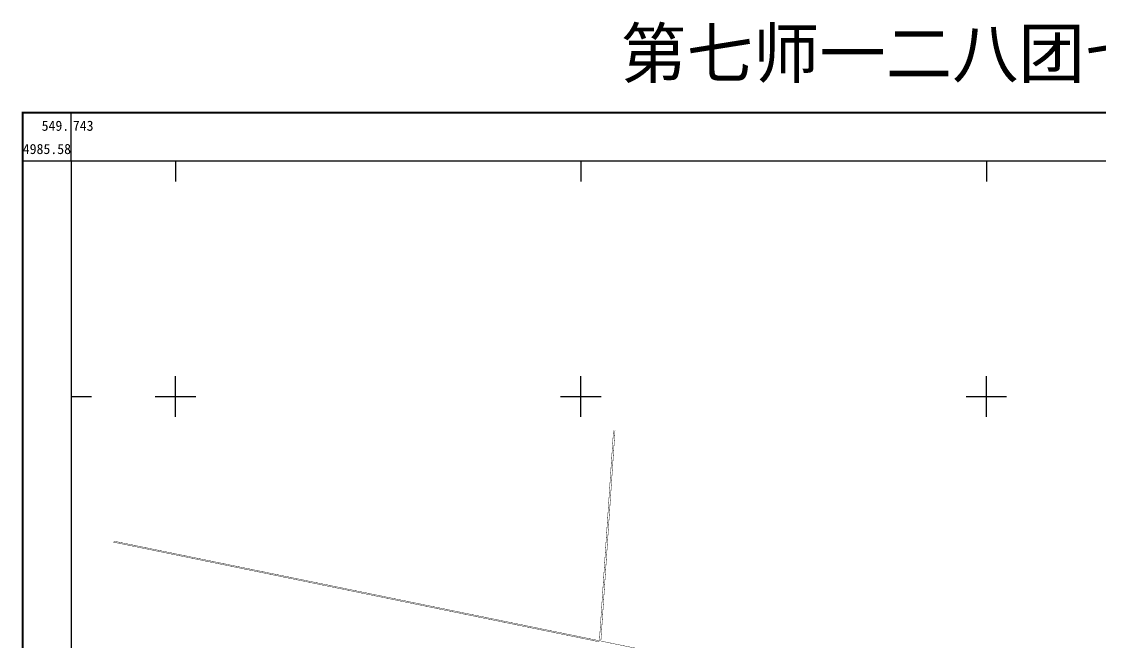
# Model space of a CAD drawing. Extents: x 549547 to 554866, y 4980277 to 4985924.
# Drawn here: x 549620 to 552279, y 4984396 to 4985924 of the extents above; entities that cross this region are included whole.
import ezdxf
from ezdxf.enums import TextEntityAlignment as Align

# ---------------------------------------------------------------- set-up
doc = ezdxf.new("R2010")
doc.units = 0
doc.header["$LTSCALE"] = 10
doc.layers.add('TK', color=7, linetype='CONTINUOUS')
doc.layers.add('路林渠', color=7, linetype='CONTINUOUS')
doc.styles.add('宋体', font='')
doc.styles.get('宋体').set_extended_font_data('SimSun')

msp = doc.modelspace()

# ---------------------------------------------------------------- linework, layer by layer
at = {"layer": 'TK', "linetype": 'Continuous'}
for p, q in [((549743, 4985580), (549743, 4985700)), ((549743, 4985580), (549623, 4985580)), ((550000, 4985580), (550000, 4985530)), ((551000, 4985580), (551000, 4985530)), ((552000, 4985580), (552000, 4985530)), ((550000, 4984950), (550000, 4985050)), ((551000, 4984950), (551000, 4985050)), ((552000, 4984950), (552000, 4985050)), ((549743, 4985000), (549793, 4985000)), ((549950, 4985000), (550050, 4985000)), ((550950, 4985000), (551050, 4985000)), ((551950, 4985000), (552050, 4985000))]:
    msp.add_line(p, q, dxfattribs=at)
at = {"layer": 'TK', "linetype": 'Continuous', "const_width": 5, "flags": 128}
msp.add_lwpolyline([(549623, 4980460), (554863, 4980460), (554863, 4985700), (549623, 4985700)], close=True, dxfattribs=at)
at = {"layer": 'TK', "linetype": 'Continuous', "flags": 128}
msp.add_lwpolyline([(549743, 4980580), (554743, 4980580), (554743, 4985580), (549743, 4985580)], close=True, dxfattribs=at)
at = {"layer": '路林渠', "color": 4, "linetype": 'Continuous', "const_width": 1, "flags": 128}
for points, elevation in [([(551045.7, 4984397.8), (551080.5, 4984916.6)], 289.4), ([(551049.3, 4984397), (551084.1, 4984915.6)], 288.7), ([(551045.5, 4984395.1), (549846, 4984641.1)], 287.8), ([(551045.7, 4984397.8), (549847.4, 4984643.5)], 289.4), ([(552396.8, 4984120.7), (551049.3, 4984397)], 289.4)]:
    msp.add_lwpolyline(points, dxfattribs=dict(at, elevation=elevation))

# ---------------------------------------------------------------- texts
at = {"layer": 'TK', "linetype": 'Continuous', "style": '宋体'}
msp.add_text('第七师一二八团七连耕地普查图', height=120, dxfattribs=at).set_placement((552243, 4985750), align=Align.BOTTOM_CENTER)
msp.add_text('549.', height=25, dxfattribs=at).set_placement((549738, 4985667.5), align=Align.MIDDLE_RIGHT)
msp.add_text('743', height=25, dxfattribs=at).set_placement((549747, 4985667.5), align=Align.MIDDLE_LEFT)
msp.add_text('4985.58', height=25, dxfattribs=at).set_placement((549683, 4985610), align=Align.MIDDLE)

doc.saveas('drawing.dxf')
